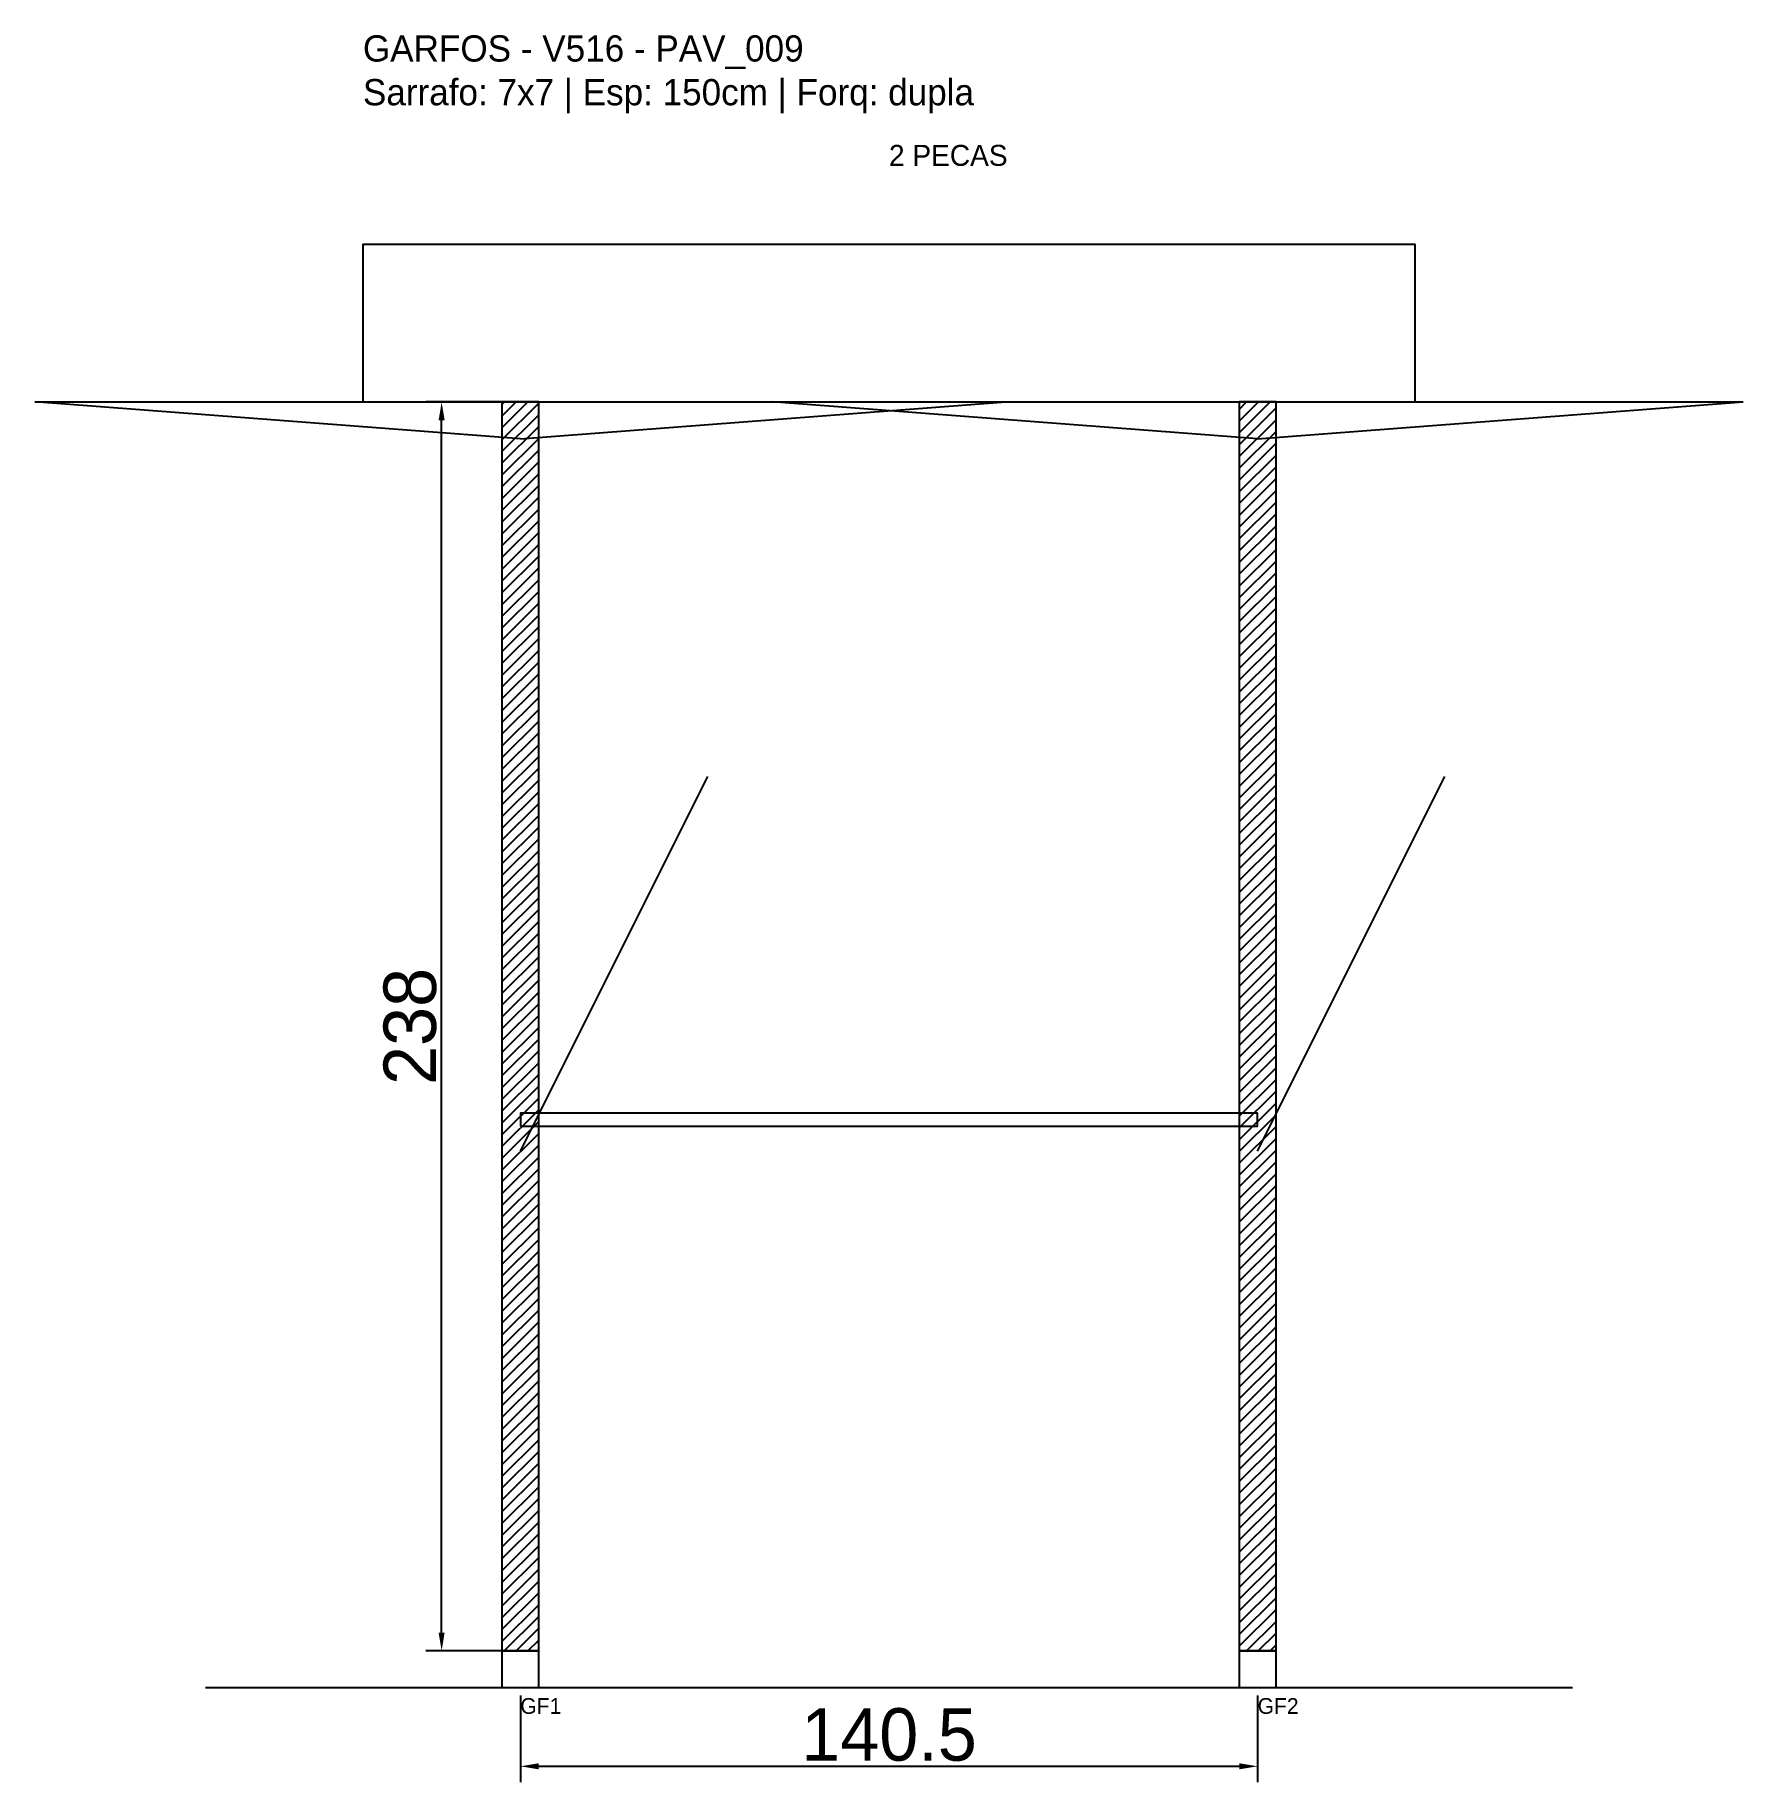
# Model space of a CAD drawing. Header units: metres. Extents: x -62 to 263, y -25 to 308.
import ezdxf

# ---------------------------------------------------------------- set-up
doc = ezdxf.new("R2010")
doc.units = ezdxf.units.M
for name, color, linetype in [('BARRA_ANCORAGEM', 1, 'Continuous'), ('COTA', 241, 'Continuous'), ('GARFOS OK', 3, 'Continuous'), ('NOME DA VIGA', 6, 'Continuous'), ('SARR_7x7', 40, 'Continuous'), ('TIRAS REESCORAMENTO', 252, 'Continuous'), ('VIGAS', 3, 'Continuous')]:
    doc.layers.add(name, color=color, linetype=linetype)
doc.dimstyles.new('EZ DXF', dxfattribs={"dimtxt": 10, "dimasz": 3.5, "dimexe": 3, "dimexo": 1.5, "dimgap": 1, "dimtad": 1, "dimdec": 1, "dimdsep": 46, "dimcen": 2.5, "dimazin": 3, "dimtfac": 1, "dimtmove": 0, "dimatfit": 3})

msp = doc.modelspace()

# ---------------------------------------------------------------- hatches: boundary and pattern name
at = {"layer": 'COTA'}
h = msp.add_hatch(dxfattribs=at)
h.set_pattern_fill('ANSI31', scale=0.5)
h.paths.add_polyline_path([(26.5, 0), (33.5, 0), (33.5, 238), (26.5, 238)])
h = msp.add_hatch(dxfattribs=at)
h.set_pattern_fill('ANSI31', scale=0.5)
h.paths.add_polyline_path([(167, 0), (174, 0), (174, 238), (167, 238)])

# ---------------------------------------------------------------- linework, layer by layer
at = {"layer": 'BARRA_ANCORAGEM'}
for p, q in [((30, 95.2), (65.7, 166.6)), ((170.5, 95.2), (206.2, 166.6))]:
    msp.add_line(p, q, dxfattribs=at)
at = {"layer": 'GARFOS OK'}
for p, q in [((30, 231), (-62.5, 238)), ((-62.5, 238), (122.5, 238)), ((30, 231), (122.5, 238)), ((170.5, 231), (78, 238)), ((78, 238), (263, 238)), ((170.5, 231), (263, 238))]:
    msp.add_line(p, q, dxfattribs=at)
at = {"layer": 'GARFOS OK', "linetype": 'CONTINUOUS'}
msp.add_line((-30, -7), (230.5, -7), dxfattribs=at)
at = {"layer": 'GARFOS OK'}
for points in [[(26.5, 0), (33.5, 0), (33.5, 238), (26.5, 238), (26.5, 0)], [(167, 0), (174, 0), (174, 238), (167, 238), (167, 0)]]:
    msp.add_lwpolyline(points, dxfattribs=at)
at = {"layer": 'SARR_7x7'}
for points in [[(26.5, -7), (33.5, -7), (33.5, 0), (26.5, 0), (26.5, -7)], [(167, -7), (174, -7), (174, 0), (167, 0), (167, -7)]]:
    msp.add_lwpolyline(points, dxfattribs=at)
at = {"layer": 'TIRAS REESCORAMENTO'}
msp.add_lwpolyline([(30, 100), (170.5, 100), (170.5, 102.5), (30, 102.5), (30, 100)], dxfattribs=at)
at = {"layer": 'VIGAS'}
msp.add_lwpolyline([(0, 238), (200.5, 238), (200.5, 268), (0, 268), (0, 238)], dxfattribs=at)

# ---------------------------------------------------------------- texts
at = {"layer": 'NOME DA VIGA'}
for s, height, p in [('2 PECAS', 4, (100.25, 283)), ('GF1', 3, (30, -12)), ('GF2', 3, (170.5, -12))]:
    msp.add_text(s, height=height, dxfattribs=at).set_placement(p)
at = {"layer": 'NOME DA VIGA', "insert": (0, 293), "char_height": 5, "attachment_point": 7}
msp.add_mtext('GARFOS - V516 - PAV_009\\PSarrafo: 7x7 | Esp: 150cm | Forq: dupla', dxfattribs=at)

# ---------------------------------------------------------------- dimensions: what is measured, and where the dimension line sits
at = {"layer": 'COTA'}
msp.add_linear_dim(base=(15, 0), p1=(30, 0), p2=(30, 238), angle=90, dimstyle='EZ DXF', dxfattribs=at).render()
msp.add_linear_dim(base=(30, -22), p1=(30, -7), p2=(170.5, -7), dimstyle='EZ DXF', dxfattribs=at).render()

doc.saveas('drawing.dxf')
